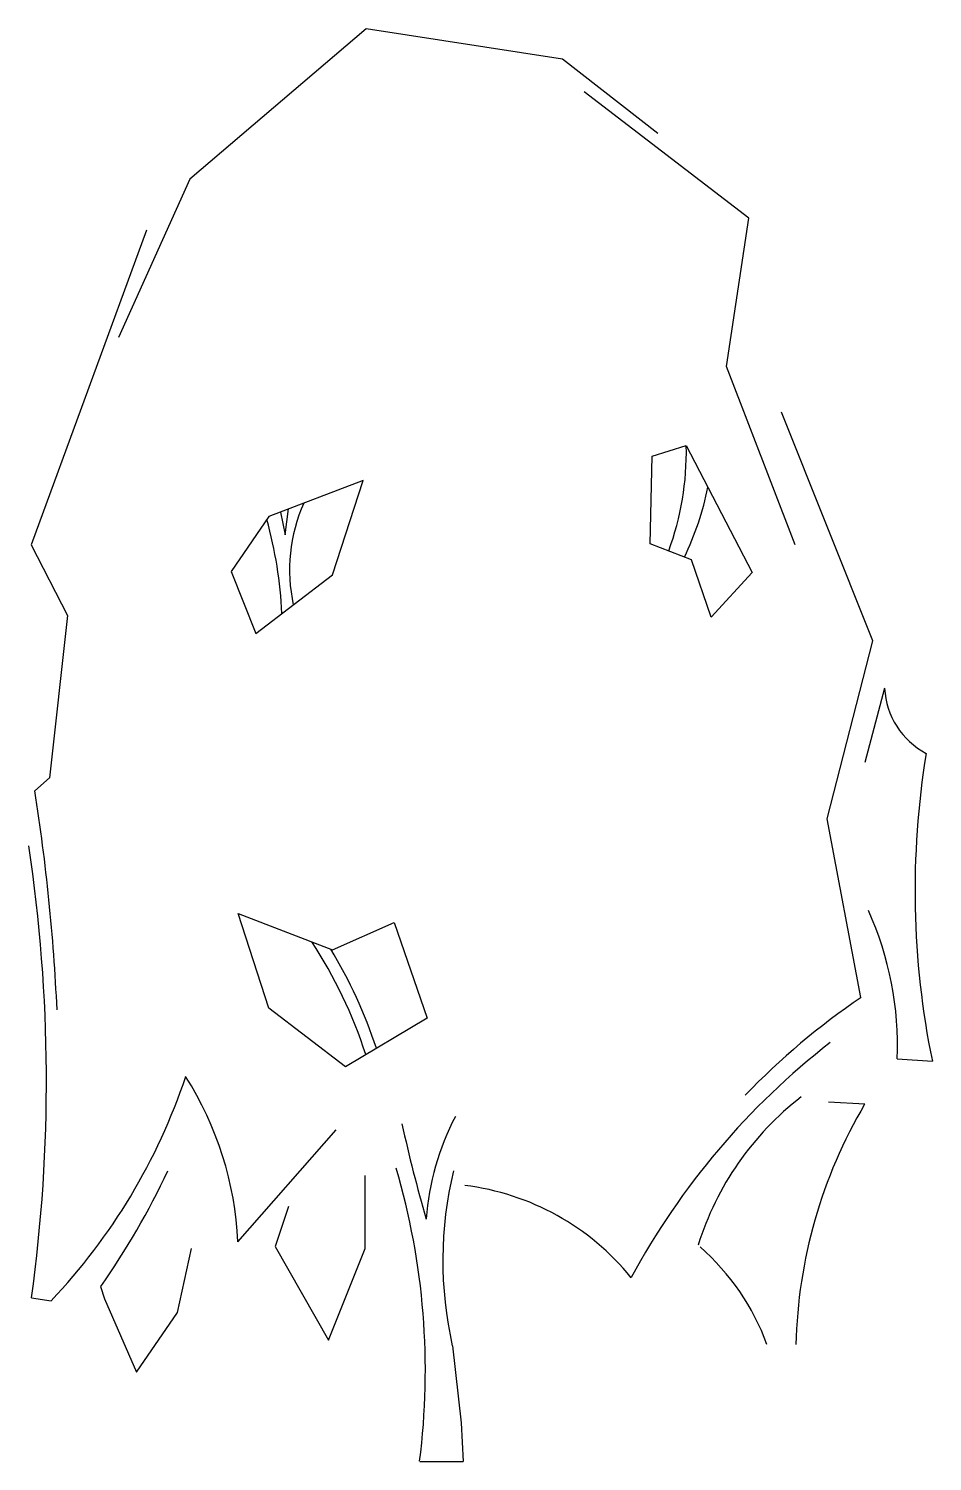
# Model space of a CAD drawing. Header units: metres. Extents: x -3.6 to 4.7, y 0 to 13.1.
import ezdxf

# ---------------------------------------------------------------- set-up
doc = ezdxf.new("R2010")
doc.units = ezdxf.units.M
doc.header["$LTSCALE"] = 0.2

msp = doc.modelspace()

# ---------------------------------------------------------------- linework, layer by layer
for p, q in [((0.299, 1.058), (0.38, 0.353)), ((0.38, 0.353), (0.398, 0)), ((0, 0), (0.398, 0))]:
    msp.add_line(p, q)
at = {"linetype": 'Continuous', "flags": 128}
for points in [[(2.181, 12.165), (1.308, 12.845), (-0.49, 13.125), (-2.104, 11.746), (-2.759, 10.297)], [(3.438, 8.397), (2.81, 10.03), (3.014, 11.388), (1.507, 12.547)], [(-2.501, 11.279), (-3.557, 8.397), (-3.226, 7.749), (-3.389, 6.262), (-3.524, 6.142)], [(4.041, 4.25), (3.731, 5.885), (4.15, 7.518), (3.312, 9.611)], [(-1.276, 8.696), (-1.231, 8.488), (-1.2, 8.725)], [(4.257, 7.082), (4.075, 6.403)], [(4.373, 3.686), (4.695, 3.666)], [(4.075, 3.272), (3.743, 3.289)], [(-1.664, 2.011), (-0.766, 3.038)], [(-1.202, 2.336), (-1.322, 1.969), (-0.834, 1.111), (-0.499, 1.949), (-0.499, 2.619)], [(-2.922, 1.601), (-2.887, 1.488), (-2.594, 0.818), (-2.217, 1.363), (-2.091, 1.949)], [(-3.555, 1.498), (-3.375, 1.472)]]:
    msp.add_lwpolyline(points, dxfattribs=at)
for points in [[(2.44, 9.307), (3.046, 8.144), (2.669, 7.735), (2.489, 8.259), (2.112, 8.406), (2.128, 9.209)], [(-1.382, 8.655), (-1.727, 8.151), (-1.5, 7.584), (-0.798, 8.122), (-0.518, 8.987), (-1.382, 8.655)], [(-0.233, 4.938), (0.068, 4.06), (-0.68, 3.615), (-1.382, 4.153), (-1.662, 5.018), (-0.799, 4.687)]]:
    msp.add_lwpolyline(points, close=True, dxfattribs=at)
at = {"linetype": 'Continuous'}
for centre, radius, start, end in [((-0.205, 9.25), 2.647, 339.8907, 1.137), ((0.09, 9.426), 2.598, 333.934, 348.8699), ((0.305, 8.166), 1.497, 155.8619, 192.3187), ((-5.145, 7.584), 3.888, 2.6907, 15.5786), ((4.975, 7.121), 0.719, 183.1023, 242.0639), ((12.321, 5.229), 7.785, 170.7147, 191.5874), ((-21.555, 3.303), 18.253, 2.6201, 8.9487), ((-17.823, 3.48), 14.405, 352.0936, 8.617), ((1.373, 3.806), 3.003, 357.7236, 24.3658), ((-4.572, 2.412), 4.285, 17.8612, 33.2118), ((-4.572, 2.412), 4.395, 18.1887, 31.2619), ((7.73, -1.199), 6.579, 124.0949, 136.1974), ((7.938, -1.549), 6.816, 127.811, 151.6965), ((-7.367, 5.264), 5.506, 316.47, 341.5848), ((-4.749, 1.868), 3.088, 2.6631, 32.4615), ((5.168, 1.168), 2.741, 127.6245, 162.7487), ((2.501, 2.034), 2.449, 152.6093, 175.6372), ((7.996, 0.96), 4.552, 149.4741, 178.6246), ((13.157, 6.013), 13.636, 192.3743, 196.1503), ((-8.938, 5.805), 7.34, 325.0571, 334.6427), ((-6.517, 0.831), 6.569, 352.7336, 16.4007), ((3.75, 1.837), 3.538, 166.5107, 192.7097), ((0.133, 0.224), 2.32, 38.9499, 83.0637), ((1.133, 0.324), 2.179, 20.0219, 48.8335)]:
    msp.add_arc(centre, radius, start, end, dxfattribs=at)

doc.saveas('drawing.dxf')
